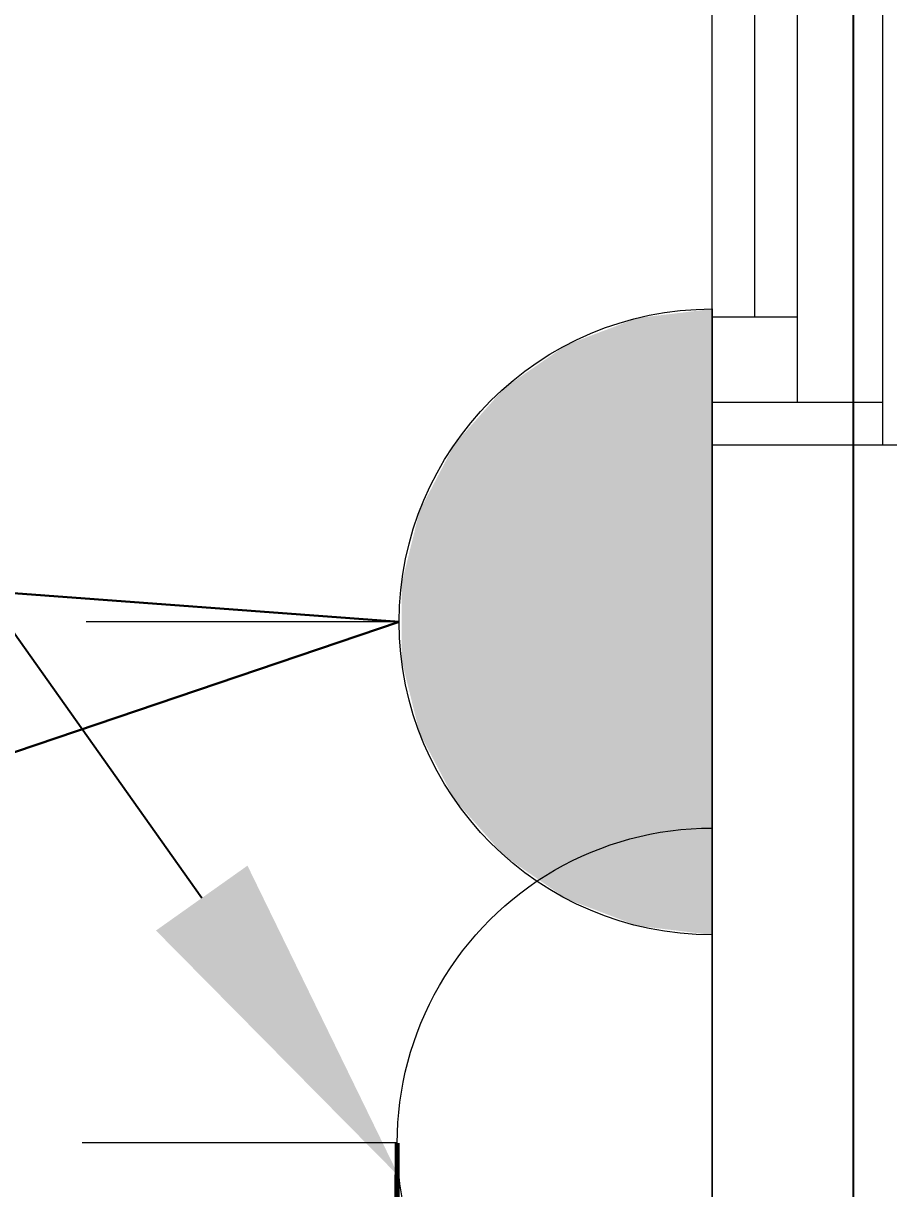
# Model space of a CAD drawing. Header units: metres. Extents: x 75097 to 220695, y -1557923 to -1361206.
# Drawn here: x 114526 to 115034, y -1443959 to -1443276 of the extents above; entities that cross this region are included whole.
import ezdxf
from ezdxf import colors
from ezdxf.entities.mleader import LeaderData, LeaderLine
from ezdxf.math import Vec2, Vec3

# ---------------------------------------------------------------- set-up
doc = ezdxf.new("R2010")
doc.units = ezdxf.units.M
doc.layers.get('0').update_dxf_attribs({"lineweight": 0})
for name, color, linetype, lineweight in [('A-100 - Copy$0$Aluminum', 8, 'Continuous', 0), ('A-100 - Copy$0$Walls', 8, 'Continuous', 0), ('E-LG', 245, 'Continuous', 30)]:
    doc.layers.add(name, color=color, linetype=linetype, lineweight=lineweight)
doc.layers.add('A-100 - Copy$0$axes', color=8, linetype='Continuous')
doc.layers.add('E-POWR', color=7, linetype='Continuous', lineweight=9, true_color=0x4e7e3e)
doc.layers.add('REV 01', color=7, linetype='Continuous', lineweight=0, true_color=0xe41b4d)
doc.styles.get("Standard").update_dxf_attribs({"font": 'GOTHIC.TTF'})

# ---------------------------------------------------------------- blocks, each defined once
blk = doc.blocks.new('NORMAL SOCKET')
at = {"layer": 'E-POWR'}
for p, q in [((0, 307.7), (0, 615.4)), ((-307.7, 0), (307.7, 0))]:
    blk.add_line(p, q, dxfattribs=at)
blk.add_ellipse((0, 0), major_axis=(32.8, 305.9), ratio=1, start_param=4.81904, end_param=7.960633, dxfattribs=at)
blk = doc.blocks.new('GI-041_dwg_UPS-E-SKT1-3902843-GI-041')
at = {"layer": 'E-POWR'}
blk.add_hatch(color=256, dxfattribs=at).paths.add_polyline_path([(-0.19872, -0.00047), (0.19872, -0.00047), (0.19295, 0.04709), (0.17596, 0.09188), (0.14875, 0.13131), (0.11289, 0.16308), (0.07047, 0.18534), (0.02395, 0.19681), (-0.02395, 0.19681), (-0.07047, 0.18534), (-0.11289, 0.16308), (-0.14875, 0.13131), (-0.17596, 0.09188), (-0.19295, 0.04709)], flags=0)
for p, q in [((0, 0.19825), (0, 0.397)), ((-0.19872, -0.00047), (0.19872, -0.00047)), ((-0.14732, -0.00047), (0.14732, -0.00047))]:
    blk.add_line(p, q, dxfattribs=at)
blk.add_arc((0, -0.00047), 0.19872, 360, 180, dxfattribs=at)
blk = doc.blocks.new('A-100 - Copy')
at = {"layer": 'A-100 - Copy$0$Aluminum'}
for p, q in [((114930.32, -1443522.69, 2.36), (114930.32, -1441722.69, 2.36)), ((115030.32, -1443522.69, 2.36), (115030.32, -1441722.69, 2.36)), ((114980.32, -1443497.69, 2.36), (114980.32, -1441747.69, 2.36)), ((114955.32, -1443447.69, 2.36), (114955.32, -1441797.69, 2.36)), ((114980.32, -1443447.69, 2.36), (114930.32, -1443447.69, 2.36)), ((115030.32, -1443497.69, 2.36), (114930.32, -1443497.69, 2.36))]:
    blk.add_line(p, q, dxfattribs=at)
at = {"layer": 'A-100 - Copy$0$axes'}
blk.add_line((115013.28, -1477297.37, 0), (115013.28, -1366771.86, 0), dxfattribs=at)
at = {"layer": 'A-100 - Copy$0$Walls'}
for p in [(114930.32, -1444647.69, 2.36), (115130.32, -1443522.69, 2.36)]:
    blk.add_line(p, (114930.32, -1443522.69, 2.36), dxfattribs=at)

msp = doc.modelspace()

# ---------------------------------------------------------------- linework, layer by layer
at = {"layer": 'E-LG', "color": 1, "elevation": 2.36}
msp.add_lwpolyline([(114746.89, -1445718.36), (114465.09, -1445519.44), (114465.09, -1443721.51), (114746.89, -1443626.35), (114468.76, -1443605.58), (106420.13, -1443605.58), (106420.13, -1441071.65), (106200.32, -1440914.35), (106022.47, -1441055.51), (101024.54, -1441055.51), (101024.54, -1441865.82), (100243.17, -1441753.16), (100440.7, -1441943.86), (100440.7, -1443167.28), (99161.18, -1443167.28), (98983.67, -1443194.58)], dxfattribs=at)
at = {"layer": 'E-POWR', "const_width": 3, "elevation": 2.36}
msp.add_lwpolyline([(114745.71, -1443931.73), (114743.42, -1444372.28), (114743.67, -1445035.92), (114745.71, -1445468.61), (114745.71, -1447035.45), (114745.71, -1447429.14), (109617.22, -1447429.14), (109617.22, -1446866.98), (109617.21, -1443730.41), (109095.71, -1443730.41), (109095.71, -1443391.92), (109617.13, -1443391.92), (109617.13, -1440200.09)], dxfattribs=at)

# ---------------------------------------------------------------- block references
at = {"xscale": -923.0399999999992, "yscale": 923.0399999999992, "zscale": 923.0399999999992, "rotation": 90}
msp.add_blockref('GI-041_dwg_UPS-E-SKT1-3902843-GI-041', (114929.89, -1443626.35, 2.36), dxfattribs=at)
at = {"layer": 'E-POWR', "color": 85, "xscale": -0.6, "yscale": 0.6, "zscale": 0.6, "rotation": 90}
msp.add_blockref('NORMAL SOCKET', (114930.32, -1443931.73, 2.36), dxfattribs=at)

# ---------------------------------------------------------------- leaders
at = {"layer": 'E-POWR'}
ml = msp.add_multileader_mtext('Standard', dxfattribs=at)
ml.set_content('#R5\\PTO PP-05', color=256)
ml.set_leader_properties()
ml.build(insert=Vec2(0, 0))
ml.multileader.update_dxf_attribs({"text_right_attachment_type": 6, "dogleg_length": 200, "arrow_head_size": 200})
ctx = ml.context
ctx.base_point, ctx.char_height, ctx.arrow_head_size, ctx.landing_gap_size, ctx.plane_origin = Vec3(112939.22, -1442799.1, 2.36), 150, 200, 0.09, Vec3(113341.95, -1449101.02, 2.36)
ctx.right_attachment, ctx.text_align_type = 6, 2
notes = []
notes.append((ctx, [(1, (1, 1, 0), (114003.09, -1442902.21, 2.36), (-1, 0), 200, [(0, [(114746.76, -1443951.38, 2.36)], 0, [])])]))
ctx.mtext.insert, ctx.mtext.alignment, ctx.mtext.flow_direction = Vec3(113803, -1442722.21, 2.36), 3, 5
for ctx, leaders in notes:
    for number, flags, end, landing, length, lines in leaders:
        leader = LeaderData()
        leader.index, (leader.has_last_leader_line, leader.has_dogleg_vector, leader.attachment_direction) = number, flags
        leader.last_leader_point, leader.dogleg_vector, leader.dogleg_length = Vec3(end), Vec3(landing), length
        for number, points, colour, breaks in lines:
            line = LeaderLine()
            line.index, line.vertices, line.color, line.breaks = number, Vec3.list(points), colors.encode_raw_color(colour), breaks
            leader.lines.append(line)
        ctx.leaders.append(leader)

# ---------------------------------------------------------------- next in the draw order: block references
msp.add_blockref('A-100 - Copy', (0, 0))

# ---------------------------------------------------------------- next in the draw order: linework, layer by layer
at = {"layer": 'REV 01', "color": 3, "elevation": -2.36}
msp.add_lwpolyline([(109329.59, -1441683.32, 0, 192.3, -0.520567), (111248.82, -1441562.7, 0, 192.3, -0.520567), (113168.05, -1441442.07, 0, 192.3, -0.520567), (115087.29, -1441321.45, 0, 192.3, -0.520567), (115156.77, -1443084.49, 0, 192.3, -0.520567), (115071.04, -1445005.6, 0, 192.3, -0.520567), (114985.3, -1446926.71, 0, 192.3, -0.520567), (114437.18, -1448371.92, 0, 192.3, -0.520567), (112514.4, -1448402.3, 0, 192.3, -0.520567), (110591.62, -1448432.69, 0, 192.3, -0.520567), (108974.05, -1448169.53, 0, 192.3, -0.520567), (109079.3, -1446249.4, 0, 192.3, -0.520567), (109184.55, -1444329.26, 0, 192.3, -0.520567)], format="xyseb", close=True, dxfattribs=at)

doc.saveas('drawing.dxf')
